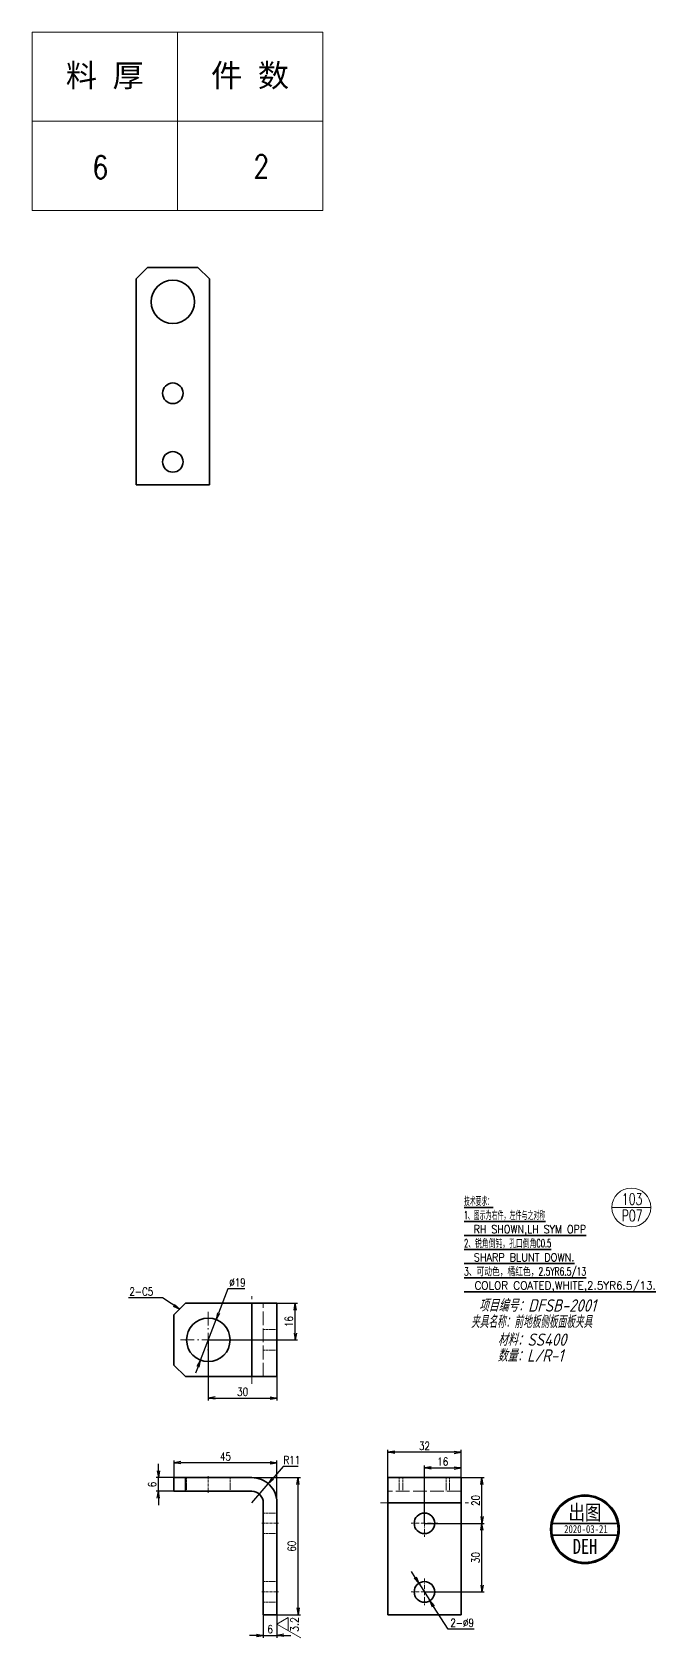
# Model space of a CAD drawing. Header units: millimetres. Extents: x 1333 to 104182, y -62926 to -5704.
# Drawn here: x 53445 to 53718, y -62905 to -62203 of the extents above; entities that cross this region are included whole.
import ezdxf
from ezdxf.enums import TextEntityAlignment as Align

# ---------------------------------------------------------------- set-up
doc = ezdxf.new("R2010")
doc.units = ezdxf.units.MM
doc.header["$LTSCALE"] = 0.5
doc.linetypes.add('DASHDOT', pattern=[18.5, 12, -3, 0.5, -3])
doc.linetypes.add('DASHED', pattern=[15, 12, -3])
for name, color, linetype in [('08', 1, 'Continuous'), ('11', 3, 'Continuous'), ('7标注层', 4, 'Continuous'), ('DIM', 7, 'Continuous')]:
    doc.layers.add(name, color=color, linetype=linetype)
for name, color, linetype, lineweight in [('TEXT', 1, 'Continuous', 35), ('印章专用-出图', 1, 'Continuous', 80), ('材质&数量层', 1, 'Continuous', 9), ('标注线', 3, 'Continuous', 18)]:
    doc.layers.add(name, color=color, linetype=linetype, lineweight=lineweight)
doc.styles.add('DIM', font='romans.shx', dxfattribs={"width": 0.8, "bigfont": 'bigfont.shx'})
doc.styles.add('GB', font='gbeitc.shx', dxfattribs={"bigfont": 'gbcbig.shx'})
doc.styles.add('KAI', font='simplex.shx', dxfattribs={"width": 0.8, "bigfont": 'extfont.shx'})
doc.styles.get("Standard").update_dxf_attribs({"font": 'simplex.shx'})
doc.styles.add('国标', font='simfang.ttf', dxfattribs={"width": 0.8})
doc.dimstyles.new('KAI', dxfattribs={"dimtxt": 3.5, "dimasz": 3, "dimexe": 1, "dimexo": 0, "dimgap": 1, "dimtad": 1, "dimtoh": 1, "dimdsep": 46, "dimtxsty": 'KAI', "dimblk1": 'OPEN', "dimblk2": 'OPEN', "dimsah": 1, "dimcen": 0, "dimclrd": 7, "dimclre": 7, "dimclrt": 140, "dimazin": 2, "dimtfac": 0.7, "dimtix": 1, "dimtmove": 0, "dimatfit": 3, "dimldrblk": 'OPEN', "dimfxl": 0, "dimtvp": 1, "dimtolj": 2, "dimarcsym": 0})
doc.dimstyles.new('KAI-1', dxfattribs={"dimtxt": 3.5, "dimasz": 3, "dimexe": 1, "dimexo": 0, "dimgap": 1, "dimtad": 1, "dimtoh": 1, "dimdsep": 46, "dimtxsty": 'KAI', "dimblk1": 'OPEN', "dimblk2": 'OPEN', "dimsah": 1, "dimcen": 0, "dimclrd": 7, "dimclre": 7, "dimclrt": 140, "dimaunit": 1, "dimazin": 2, "dimtfac": 0.7, "dimtix": 1, "dimtmove": 0, "dimatfit": 3, "dimldrblk": 'OPEN', "dimfxl": 0, "dimtvp": 1, "dimtolj": 2, "dimarcsym": 0})

# ---------------------------------------------------------------- blocks, each defined once
blk = doc.blocks.new('_Open')
at = {"color": 0, "linetype": 'ByBlock', "lineweight": -2}
for p, q in [((-1, 0.17), (0, 0)), ((-1, -0.17), (0, 0)), ((0, 0), (-1, 0))]:
    blk.add_line(p, q, dxfattribs=at)
blk = doc.blocks.new('*D144')
at = {"layer": '7标注层', "color": 7, "lineweight": -2, "transparency": 16777216}
for p, q in [((53500.13, -62831.73), (53500.13, -62828.73)), ((53506.95, -62834.73), (53499.13, -62834.73)), ((53506.95, -62840.73), (53499.13, -62840.73)), ((53500.13, -62840.73), (53500.13, -62834.73)), ((53500.13, -62843.73), (53500.13, -62846.73))]:
    blk.add_line(p, q, dxfattribs=at)
at = {"layer": 'Defpoints', "color": 0, "transparency": 16777216}
for p in [(53500.13, -62834.73), (53506.95, -62834.73), (53506.95, -62840.73)]:
    blk.add_point(p, dxfattribs=at)
at = {"layer": '7标注层', "color": 7, "lineweight": -2, "transparency": 16777216, "xscale": 3, "yscale": 3, "zscale": 3}
for p, rotation in [((53500.13, -62834.73), 270), ((53500.13, -62840.73), 90)]:
    blk.add_blockref('_Open', p, dxfattribs=dict(at, rotation=rotation))
at = {"layer": '7标注层', "color": 140, "transparency": 16777216, "insert": (53497.38, -62837.73), "char_height": 3.5, "attachment_point": 5, "rotation": 90, "style": 'KAI'}
blk.add_mtext('\\A2;6', dxfattribs=at)
blk = doc.blocks.new('*D145')
at = {"layer": '7标注层', "color": 7, "lineweight": -2, "transparency": 16777216}
for p, q in [((53545.95, -62894.73), (53545.95, -62904.77)), ((53551.95, -62894.73), (53551.95, -62904.77)), ((53542.95, -62903.77), (53539.95, -62903.77)), ((53545.95, -62903.77), (53551.95, -62903.77)), ((53554.95, -62903.77), (53557.95, -62903.77))]:
    blk.add_line(p, q, dxfattribs=at)
at = {"layer": 'Defpoints', "color": 0, "transparency": 16777216}
for p in [(53545.95, -62894.73), (53551.95, -62894.73), (53551.95, -62903.77)]:
    blk.add_point(p, dxfattribs=at)
at = {"layer": '7标注层', "color": 7, "lineweight": -2, "transparency": 16777216, "xscale": 3, "yscale": 3, "zscale": 3}
blk.add_blockref('_Open', (53545.95, -62903.77), dxfattribs=at)
at = {"layer": '7标注层', "color": 7, "lineweight": -2, "transparency": 16777216, "xscale": 3, "yscale": 3, "zscale": 3, "rotation": 180}
blk.add_blockref('_Open', (53551.95, -62903.77), dxfattribs=at)
at = {"layer": '7标注层', "color": 140, "transparency": 16777216, "insert": (53548.95, -62901.02), "char_height": 3.5, "attachment_point": 5, "style": 'KAI'}
blk.add_mtext('\\A2;6', dxfattribs=at)
blk = doc.blocks.new('*D146')
at = {"layer": '7标注层', "color": 7, "lineweight": -2, "transparency": 16777216}
for p, q in [((53540.95, -62834.73), (53562.18, -62834.73)), ((53561.18, -62891.73), (53561.18, -62837.73)), ((53551.95, -62894.73), (53562.18, -62894.73))]:
    blk.add_line(p, q, dxfattribs=at)
at = {"layer": 'Defpoints', "color": 0, "transparency": 16777216}
for p in [(53540.95, -62834.73), (53561.18, -62834.73), (53551.95, -62894.73)]:
    blk.add_point(p, dxfattribs=at)
at = {"layer": '7标注层', "color": 7, "lineweight": -2, "transparency": 16777216, "xscale": 3, "yscale": 3, "zscale": 3}
for p, rotation in [((53561.18, -62834.73), 90), ((53561.18, -62894.73), 270)]:
    blk.add_blockref('_Open', p, dxfattribs=dict(at, rotation=rotation))
at = {"layer": '7标注层', "color": 140, "transparency": 16777216, "insert": (53558.43, -62864.73), "char_height": 3.5, "attachment_point": 5, "rotation": 90, "style": 'KAI'}
blk.add_mtext('\\A2;60', dxfattribs=at)
blk = doc.blocks.new('*D147')
at = {"layer": '7标注层', "color": 7, "lineweight": -2, "transparency": 16777216}
for p, q in [((53506.95, -62834.73), (53506.95, -62827.21)), ((53551.95, -62845.73), (53551.95, -62827.21)), ((53548.95, -62828.21), (53509.95, -62828.21))]:
    blk.add_line(p, q, dxfattribs=at)
at = {"layer": 'Defpoints', "color": 0, "transparency": 16777216}
for p in [(53506.95, -62828.21), (53506.95, -62834.73), (53551.95, -62845.73)]:
    blk.add_point(p, dxfattribs=at)
at = {"layer": '7标注层', "color": 7, "lineweight": -2, "transparency": 16777216, "xscale": 3, "yscale": 3, "zscale": 3, "rotation": 180}
blk.add_blockref('_Open', (53506.95, -62828.21), dxfattribs=at)
at = {"layer": '7标注层', "color": 7, "lineweight": -2, "transparency": 16777216, "xscale": 3, "yscale": 3, "zscale": 3}
blk.add_blockref('_Open', (53551.95, -62828.21), dxfattribs=at)
at = {"layer": '7标注层', "color": 140, "transparency": 16777216, "insert": (53529.45, -62825.46), "char_height": 3.5, "attachment_point": 5, "style": 'KAI'}
blk.add_mtext('\\A2;45', dxfattribs=at)
blk = doc.blocks.new('*D148')
at = {"layer": '7标注层', "color": 7, "lineweight": -2, "transparency": 16777216}
for p, q in [((53554.64, -62829.83), (53550.08, -62835.12)), ((53561.24, -62829.83), (53554.64, -62829.83)), ((53540.95, -62845.73), (53548.12, -62837.39))]:
    blk.add_line(p, q, dxfattribs=at)
at = {"layer": 'Defpoints', "color": 0, "transparency": 16777216}
for p in [(53548.12, -62837.39), (53540.95, -62845.73)]:
    blk.add_point(p, dxfattribs=at)
at = {"layer": '7标注层', "color": 7, "lineweight": -2, "transparency": 16777216, "xscale": 3, "yscale": 3, "zscale": 3, "rotation": 229.2692290930462}
blk.add_blockref('_Open', (53548.12, -62837.39), dxfattribs=at)
at = {"layer": '7标注层', "color": 140, "transparency": 16777216, "insert": (53558.44, -62827.08), "char_height": 3.5, "attachment_point": 5, "style": 'KAI'}
blk.add_mtext('\\A2;R11', dxfattribs=at)
blk = doc.blocks.new('*D149')
at = {"layer": '7标注层', "color": 7, "lineweight": -2, "transparency": 16777216}
for p, q in [((53600.4, -62834.73), (53600.4, -62822.62)), ((53629.4, -62823.62), (53603.4, -62823.62)), ((53632.4, -62834.73), (53632.4, -62822.62))]:
    blk.add_line(p, q, dxfattribs=at)
at = {"layer": 'Defpoints', "color": 0, "transparency": 16777216}
for p in [(53600.4, -62823.62), (53600.4, -62834.73), (53632.4, -62834.73)]:
    blk.add_point(p, dxfattribs=at)
at = {"layer": '7标注层', "color": 7, "lineweight": -2, "transparency": 16777216, "xscale": 3, "yscale": 3, "zscale": 3, "rotation": 180}
blk.add_blockref('_Open', (53600.4, -62823.62), dxfattribs=at)
at = {"layer": '7标注层', "color": 7, "lineweight": -2, "transparency": 16777216, "xscale": 3, "yscale": 3, "zscale": 3}
blk.add_blockref('_Open', (53632.4, -62823.62), dxfattribs=at)
at = {"layer": '7标注层', "color": 140, "transparency": 16777216, "insert": (53616.4, -62820.87), "char_height": 3.5, "attachment_point": 5, "style": 'KAI'}
blk.add_mtext('\\A2;32', dxfattribs=at)
blk = doc.blocks.new('*D150')
at = {"layer": '7标注层', "color": 7, "lineweight": -2, "transparency": 16777216}
for p, q in [((53616.4, -62854.73), (53616.4, -62829.48)), ((53619.4, -62830.48), (53629.4, -62830.48)), ((53632.4, -62834.73), (53632.4, -62829.48))]:
    blk.add_line(p, q, dxfattribs=at)
at = {"layer": 'Defpoints', "color": 0, "transparency": 16777216}
for p in [(53632.4, -62830.48), (53632.4, -62834.73), (53616.4, -62854.73)]:
    blk.add_point(p, dxfattribs=at)
at = {"layer": '7标注层', "color": 7, "lineweight": -2, "transparency": 16777216, "xscale": 3, "yscale": 3, "zscale": 3, "rotation": 180}
blk.add_blockref('_Open', (53616.4, -62830.48), dxfattribs=at)
at = {"layer": '7标注层', "color": 7, "lineweight": -2, "transparency": 16777216, "xscale": 3, "yscale": 3, "zscale": 3}
blk.add_blockref('_Open', (53632.4, -62830.48), dxfattribs=at)
at = {"layer": '7标注层', "color": 140, "transparency": 16777216, "insert": (53624.4, -62827.73), "char_height": 3.5, "attachment_point": 5, "style": 'KAI'}
blk.add_mtext('\\A2;16', dxfattribs=at)
blk = doc.blocks.new('*D151')
at = {"layer": '7标注层', "color": 7, "lineweight": -2, "transparency": 16777216}
for p, q in [((53632.4, -62834.73), (53642.52, -62834.73)), ((53641.52, -62851.73), (53641.52, -62837.73)), ((53616.4, -62854.73), (53642.52, -62854.73))]:
    blk.add_line(p, q, dxfattribs=at)
at = {"layer": 'Defpoints', "color": 0, "transparency": 16777216}
for p in [(53632.4, -62834.73), (53641.52, -62834.73), (53616.4, -62854.73)]:
    blk.add_point(p, dxfattribs=at)
at = {"layer": '7标注层', "color": 7, "lineweight": -2, "transparency": 16777216, "xscale": 3, "yscale": 3, "zscale": 3}
for p, rotation in [((53641.52, -62834.73), 90), ((53641.52, -62854.73), 270)]:
    blk.add_blockref('_Open', p, dxfattribs=dict(at, rotation=rotation))
at = {"layer": '7标注层', "color": 140, "transparency": 16777216, "insert": (53638.77, -62844.73), "char_height": 3.5, "attachment_point": 5, "rotation": 90, "style": 'KAI'}
blk.add_mtext('\\A2;20', dxfattribs=at)
blk = doc.blocks.new('*D152')
at = {"layer": '7标注层', "color": 7, "lineweight": -2, "transparency": 16777216}
for p, q in [((53616.4, -62854.73), (53642.52, -62854.73)), ((53641.52, -62881.73), (53641.52, -62857.73)), ((53616.4, -62884.73), (53642.52, -62884.73))]:
    blk.add_line(p, q, dxfattribs=at)
at = {"layer": 'Defpoints', "color": 0, "transparency": 16777216}
for p in [(53616.4, -62854.73), (53641.52, -62854.73), (53616.4, -62884.73)]:
    blk.add_point(p, dxfattribs=at)
at = {"layer": '7标注层', "color": 7, "lineweight": -2, "transparency": 16777216, "xscale": 3, "yscale": 3, "zscale": 3}
for p, rotation in [((53641.52, -62854.73), 90), ((53641.52, -62884.73), 270)]:
    blk.add_blockref('_Open', p, dxfattribs=dict(at, rotation=rotation))
at = {"layer": '7标注层', "color": 140, "transparency": 16777216, "insert": (53638.77, -62869.73), "char_height": 3.5, "attachment_point": 5, "rotation": 90, "style": 'KAI'}
blk.add_mtext('\\A2;30', dxfattribs=at)
blk = doc.blocks.new('*D153')
at = {"layer": '7标注层', "color": 7, "lineweight": -2, "transparency": 16777216}
for p, q in [((53612.39, -62878.39), (53610.78, -62875.86)), ((53613.99, -62880.93), (53618.81, -62888.53)), ((53626.7, -62900.98), (53620.42, -62891.06)), ((53638.1, -62900.98), (53626.7, -62900.98))]:
    blk.add_line(p, q, dxfattribs=at)
at = {"layer": 'Defpoints', "color": 0, "transparency": 16777216}
for p in [(53613.99, -62880.93), (53618.81, -62888.53)]:
    blk.add_point(p, dxfattribs=at)
at = {"layer": '7标注层', "color": 7, "lineweight": -2, "transparency": 16777216, "xscale": 3, "yscale": 3, "zscale": 3}
for p, rotation in [((53613.99, -62880.93), 302.3716350719814), ((53618.81, -62888.53), 122.3716350719814)]:
    blk.add_blockref('_Open', p, dxfattribs=dict(at, rotation=rotation))
at = {"layer": '7标注层', "color": 140, "transparency": 16777216, "insert": (53632.9, -62898.23), "char_height": 3.5, "attachment_point": 5, "style": 'KAI'}
blk.add_mtext('\\A2;2-%%c9', dxfattribs=at)
blk = doc.blocks.new('*D154')
at = {"layer": '7标注层', "color": 7, "lineweight": -2, "transparency": 16777216}
for p, q in [((53521.95, -62774.52), (53521.95, -62800.95)), ((53551.95, -62790.52), (53551.95, -62800.95)), ((53524.95, -62799.95), (53548.95, -62799.95))]:
    blk.add_line(p, q, dxfattribs=at)
at = {"layer": 'Defpoints', "color": 0, "transparency": 16777216}
for p in [(53521.95, -62774.52), (53551.95, -62790.52), (53551.95, -62799.95)]:
    blk.add_point(p, dxfattribs=at)
at = {"layer": '7标注层', "color": 7, "lineweight": -2, "transparency": 16777216, "xscale": 3, "yscale": 3, "zscale": 3, "rotation": 180}
blk.add_blockref('_Open', (53521.95, -62799.95), dxfattribs=at)
at = {"layer": '7标注层', "color": 7, "lineweight": -2, "transparency": 16777216, "xscale": 3, "yscale": 3, "zscale": 3}
blk.add_blockref('_Open', (53551.95, -62799.95), dxfattribs=at)
at = {"layer": '7标注层', "color": 140, "transparency": 16777216, "insert": (53536.95, -62797.2), "char_height": 3.5, "attachment_point": 5, "style": 'KAI'}
blk.add_mtext('\\A2;30', dxfattribs=at)
blk = doc.blocks.new('*D155')
at = {"layer": '7标注层', "color": 7, "lineweight": -2, "transparency": 16777216}
for p, q in [((53551.95, -62758.52), (53560.93, -62758.52)), ((53559.93, -62771.52), (53559.93, -62761.52)), ((53521.95, -62774.52), (53560.93, -62774.52))]:
    blk.add_line(p, q, dxfattribs=at)
at = {"layer": 'Defpoints', "color": 0, "transparency": 16777216}
for p in [(53551.95, -62758.52), (53559.93, -62758.52), (53521.95, -62774.52)]:
    blk.add_point(p, dxfattribs=at)
at = {"layer": '7标注层', "color": 7, "lineweight": -2, "transparency": 16777216, "xscale": 3, "yscale": 3, "zscale": 3}
for p, rotation in [((53559.93, -62758.52), 90), ((53559.93, -62774.52), 270)]:
    blk.add_blockref('_Open', p, dxfattribs=dict(at, rotation=rotation))
at = {"layer": '7标注层', "color": 140, "transparency": 16777216, "insert": (53557.18, -62766.52), "char_height": 3.5, "attachment_point": 5, "rotation": 90, "style": 'KAI'}
blk.add_mtext('\\A2;16', dxfattribs=at)
blk = doc.blocks.new('*D156')
at = {"layer": '7标注层', "color": 7, "lineweight": -2, "transparency": 16777216}
for p, q in [((53530.48, -62752.2), (53526.41, -62762.85)), ((53537.88, -62752.2), (53530.48, -62752.2)), ((53518.55, -62783.4), (53525.34, -62765.65)), ((53517.48, -62786.2), (53516.41, -62789))]:
    blk.add_line(p, q, dxfattribs=at)
at = {"layer": 'Defpoints', "color": 0, "transparency": 16777216}
for p in [(53525.34, -62765.65), (53518.55, -62783.4)]:
    blk.add_point(p, dxfattribs=at)
at = {"layer": '7标注层', "color": 7, "lineweight": -2, "transparency": 16777216, "xscale": 3, "yscale": 3, "zscale": 3}
for p, rotation in [((53525.34, -62765.65), 249.0816084687478), ((53518.55, -62783.4), 69.08160846874776)]:
    blk.add_blockref('_Open', p, dxfattribs=dict(at, rotation=rotation))
at = {"layer": '7标注层', "color": 140, "transparency": 16777216, "insert": (53534.68, -62749.45), "char_height": 3.5, "attachment_point": 5, "style": 'KAI'}
blk.add_mtext('\\A2;∅19', dxfattribs=at)
blk = doc.blocks.new('ccd2')
at = {"color": 3, "lineweight": 13, "ltscale": 0.303109}
blk.add_line((53697.91, -20368.76), (53691.85, -20379.26), dxfattribs=at)
at = {"color": 3, "lineweight": 13, "ltscale": 0.141451}
for p, q in [((53697.91, -20368.76), (53700.74, -20373.66)), ((53700.74, -20373.66), (53695.08, -20373.66))]:
    blk.add_line(p, q, dxfattribs=at)
blk = doc.blocks.new('出图章')
at = {"layer": '印章专用-出图'}
h = blk.add_hatch(color=256, dxfattribs=at)
h.paths.add_polyline_path([(-15, 0, 1), (15, 0, 1)])
h.paths.add_polyline_path([(14.5, 0, -1), (-14.5, 0, -1)], flags=16)
h.paths.add_polyline_path([(-7.31, -12.35), (7.41, -12.35), (7.41, -2.73), (-7.31, -2.73)], flags=8)
at = {"layer": '印章专用-出图', "lineweight": 35}
for p, q in [((-14.28, 2.5), (14.28, 2.5)), ((-14.28, -2.5), (14.28, -2.5))]:
    blk.add_line(p, q, dxfattribs=at)
for radius in [15, 14.5]:
    blk.add_circle((0, 0), radius, dxfattribs=at)
at = {"layer": '印章专用-出图', "color": 4, "style": '国标', "width": 0.8}
blk.add_text('DEH', height=6.562, dxfattribs=at).set_placement((0.05, -10.74), align=Align.CENTER)
at = {"layer": '印章专用-出图', "color": 3, "style": '国标', "width": 0.8}
blk.add_attdef('出图', text='', height=6.6, dxfattribs=at).set_placement((0, 7.35), align=Align.MIDDLE_CENTER)
at = {"layer": '印章专用-出图', "color": 2, "style": '国标', "width": 0.8}
blk.add_attdef('XXXX.XX.XX', text='', height=3.5, dxfattribs=at).set_placement((0.45, 0.1), align=Align.MIDDLE_CENTER)
blk = doc.blocks.new('YZ-CT')
at = {"layer": '印章专用-出图'}
blk.add_blockref('出图章', (0.63, 0), dxfattribs=at).add_auto_attribs({'出图': '出图', 'XXXX.XX.XX': '2020-03-21'})
blk = doc.blocks.new('*T160')
at = {"color": 0, "linetype": 'ByBlock', "lineweight": -2, "transparency": 16777216}
for p, q in [((0, 0), (127, 0)), ((0, 0), (0, -78)), ((63.5, 0), (63.5, -78)), ((127, 0), (127, -78)), ((0, -39), (127, -39)), ((0, -78), (127, -78))]:
    blk.add_line(p, q, dxfattribs=at)
at = {"color": 0, "transparency": 16777216, "char_height": 10, "width": 60.5, "attachment_point": 5}
for s, insert in [('{\\fSimSun|b0|i0|c134|p2;料 厚}', (31.75, -19.5)), ('{\\fSimSun|b0|i0|c134|p2;件 数}', (95.25, -19.5))]:
    blk.add_mtext(s, dxfattribs=dict(at, insert=insert))
blk = doc.blocks.new('拆图参数')
blk.add_blockref('*T160', (-63.5, 78))
at = {"style": 'DIM', "width": 0.8}
blk.add_attdef('6', text='', height=10, dxfattribs=at).set_placement((-37.13, 18.91), align=Align.MIDDLE_LEFT)
blk.add_attdef('1', text='', height=10, dxfattribs=at).set_placement((36.65, 19.27), align=Align.MIDDLE_CENTER)

msp = doc.modelspace()

# ---------------------------------------------------------------- linework, layer by layer
at = {"lineweight": 35, "ltscale": 0.176777}
for p, q in [((53490.434, -62310.547), (53495.434, -62305.547)), ((53517.434, -62305.547), (53522.434, -62310.547)), ((53506.947, -62763.521), (53511.947, -62758.521)), ((53511.947, -62790.521), (53506.947, -62785.521))]:
    msp.add_line(p, q, dxfattribs=at)
at = {"lineweight": 35}
for p, q in [((53495.434, -62305.547), (53517.434, -62305.547)), ((53490.434, -62400.547), (53490.434, -62310.547)), ((53522.434, -62400.547), (53522.434, -62310.547)), ((53490.434, -62351.547), (53490.434, -62400.547)), ((53522.434, -62351.547), (53522.434, -62400.547)), ((53490.434, -62400.547), (53522.434, -62400.547)), ((53490.434, -62400.547), (53522.434, -62400.547)), ((53506.947, -62785.521), (53506.947, -62763.521)), ((53540.947, -62758.521), (53511.947, -62758.521)), ((53540.947, -62790.521), (53540.947, -62758.521)), ((53551.947, -62758.521), (53551.947, -62790.521)), ((53540.947, -62790.521), (53511.947, -62790.521)), ((53540.947, -62834.728), (53511.947, -62834.728)), ((53540.947, -62840.728), (53511.947, -62840.728)), ((53600.401, -62834.728), (53632.401, -62834.728)), ((53545.947, -62845.728), (53545.947, -62894.728)), ((53551.947, -62845.728), (53551.947, -62894.728)), ((53600.401, -62845.728), (53600.401, -62894.728)), ((53632.401, -62845.728), (53600.401, -62845.728)), ((53632.401, -62845.728), (53632.401, -62894.728)), ((53600.401, -62894.728), (53632.401, -62894.728))]:
    msp.add_line(p, q, dxfattribs=at)
at = {"color": 3, "lineweight": 35, "ltscale": 0.31754}
msp.add_line((53633.703, -62716.551), (53646.404, -62716.551), dxfattribs=at)
at = {"color": 3, "lineweight": 35}
for p, q in [((53633.703, -62722.705), (53669.267, -62722.705)), ((53633.703, -62728.858), (53687.049, -62728.858)), ((53633.703, -62735.011), (53671.808, -62735.011)), ((53633.703, -62741.164), (53681.969, -62741.164)), ((53633.703, -62747.317), (53687.049, -62747.317)), ((53633.703, -62753.471), (53717.533, -62753.471))]:
    msp.add_line(p, q, dxfattribs=at)
at = {"color": 1, "linetype": 'DASHDOT', "lineweight": 5}
for p, q in [((53540.947, -62793.722), (53540.947, -62755.321)), ((53521.947, -62762.171), (53521.947, -62786.871)), ((53534.297, -62774.521), (53509.597, -62774.521)), ((53597.2, -62845.728), (53635.601, -62845.728))]:
    msp.add_line(p, q, dxfattribs=at)
at = {"color": 2, "linetype": 'DASHED', "lineweight": 5}
for p, q in [((53540.947, -62758.521), (53540.947, -62790.521)), ((53545.947, -62790.521), (53545.947, -62758.521)), ((53632.401, -62840.728), (53600.401, -62840.728)), ((53600.401, -62845.728), (53632.401, -62845.728))]:
    msp.add_line(p, q, dxfattribs=at)
at = {"lineweight": 35, "ltscale": 0.275}
for p, q in [((53551.947, -62758.521), (53540.947, -62758.521)), ((53540.947, -62790.521), (53551.947, -62790.521)), ((53600.401, -62834.728), (53600.401, -62845.728)), ((53632.401, -62845.728), (53632.401, -62834.728))]:
    msp.add_line(p, q, dxfattribs=at)
at = {"color": 2, "linetype": 'DASHED', "lineweight": 5, "ltscale": 0.15}
for p, q in [((53545.947, -62770.021), (53551.947, -62770.021)), ((53545.947, -62770.021), (53551.947, -62770.021)), ((53545.947, -62779.021), (53551.947, -62779.021)), ((53545.947, -62779.021), (53551.947, -62779.021)), ((53511.947, -62834.728), (53511.947, -62840.728)), ((53512.447, -62834.728), (53512.447, -62840.728)), ((53531.447, -62834.728), (53531.447, -62840.728)), ((53605.401, -62834.728), (53605.401, -62840.728)), ((53606.901, -62834.728), (53606.901, -62840.728)), ((53625.901, -62834.728), (53625.901, -62840.728)), ((53627.401, -62834.728), (53627.401, -62840.728)), ((53545.947, -62850.228), (53551.947, -62850.228)), ((53545.947, -62859.228), (53551.947, -62859.228)), ((53545.947, -62880.228), (53551.947, -62880.228)), ((53545.947, -62889.228), (53551.947, -62889.228))]:
    msp.add_line(p, q, dxfattribs=at)
at = {"color": 1, "linetype": 'DASHDOT', "lineweight": 5, "ltscale": 0.179999}
for p, q in [((53545.347, -62774.521), (53552.547, -62774.521)), ((53545.347, -62854.728), (53552.547, -62854.728)), ((53545.347, -62884.728), (53552.547, -62884.728))]:
    msp.add_line(p, q, dxfattribs=at)
at = {"color": 1, "linetype": 'DASHDOT', "lineweight": 5, "ltscale": 0.180014}
for p, q in [((53521.947, -62834.128), (53521.947, -62841.328)), ((53616.401, -62834.128), (53616.401, -62841.328))]:
    msp.add_line(p, q, dxfattribs=at)
at = {"lineweight": 35, "ltscale": 0.15}
for p, q in [((53506.947, -62834.728), (53506.947, -62840.728)), ((53511.947, -62834.728), (53511.947, -62840.728)), ((53545.947, -62894.728), (53551.947, -62894.728))]:
    msp.add_line(p, q, dxfattribs=at)
at = {"lineweight": 35, "ltscale": 0.125}
for p, q in [((53511.947, -62834.728), (53506.947, -62834.728)), ((53511.947, -62840.728), (53506.947, -62840.728))]:
    msp.add_line(p, q, dxfattribs=at)
at = {"color": 1, "linetype": 'DASHDOT', "lineweight": 5, "ltscale": 0.292502}
for p, q in [((53622.251, -62854.728), (53610.551, -62854.728)), ((53622.251, -62884.728), (53610.551, -62884.728))]:
    msp.add_line(p, q, dxfattribs=at)
at = {"color": 1, "linetype": 'DASHDOT', "lineweight": 5, "ltscale": 0.292499}
for p, q in [((53616.401, -62848.878), (53616.401, -62860.578)), ((53616.401, -62878.878), (53616.401, -62890.578))]:
    msp.add_line(p, q, dxfattribs=at)
at = {"lineweight": 35}
for centre, radius in [((53506.434, -62320.547), 9.5), ((53506.434, -62360.547), 4.5), ((53506.434, -62390.547), 4.5), ((53521.947, -62774.521), 9.5), ((53616.401, -62854.728), 4.5), ((53616.401, -62884.728), 4.5)]:
    msp.add_circle(centre, radius, dxfattribs=at)
for radius in [11, 5]:
    msp.add_arc((53540.947, -62845.728), radius, 0, 90.000003, dxfattribs=at)
at = {"layer": '11', "lineweight": 9}
msp.add_line((53698.29, -62716.587), (53715.29, -62716.587), dxfattribs=at)
msp.add_circle((53706.79, -62716.587), 8.5, dxfattribs=at)

# ---------------------------------------------------------------- block references
at = {"layer": '08', "color": 3, "rotation": 90}
msp.add_blockref('ccd2', (33183.188, -116596.673), dxfattribs=at)
at = {"layer": '印章专用-出图'}
msp.add_blockref('YZ-CT', (53685.897, -62857.332), dxfattribs=at)
at = {"layer": '标注线'}
msp.add_blockref('拆图参数', (53508.451, -62280.604), dxfattribs=at).add_auto_attribs({'1': '2', '6': '6'})

# ---------------------------------------------------------------- texts
at = {"color": 3, "lineweight": 13}
for s, width, p, p2 in [('技术要求：', 0.918189, (53633.703, -62715.551), (53646.404, -62715.551)), ('1、图示为右件，左件与之对称', 0.878136, (53633.703, -62721.705), (53669.267, -62721.705)), ('  RH SHOWN,LH SYM OPP', 0.765743, (53633.703, -62727.858), (53687.049, -62727.858)), ('2、锐角倒钝，孔口倒角C0.5', 0.862751, (53633.703, -62734.011), (53671.808, -62734.011)), ('3、可动色，橘红色，2.5YR6.5/13', 0.853548, (53633.703, -62746.317), (53687.049, -62746.317)), ('  SHARP BLUNT DOWN.', 0.776399, (53633.703, -62740.164), (53681.969, -62740.164)), ('  COLOR COATED,WHITE,2.5YR6.5/13.', 0.845351, (53633.703, -62752.471), (53717.533, -62752.471))]:
    msp.add_text(s, height=3.5, dxfattribs=dict(at, width=width)).set_placement(p, p2, align=Align.FIT)
at = {"color": 3, "lineweight": 13, "width": 0.880907}
msp.add_text('3.2', height=3.5, rotation=90.000008, dxfattribs=at).set_placement((53561.397, -62902.193), (53561.397, -62895.733), align=Align.FIT)
at = {"layer": 'DIM', "color": 3, "insert": (53497.895, -62755.129), "char_height": 3.5, "attachment_point": 9, "style": 'KAI'}
msp.add_mtext('{\\Fsimplex,extfont|c134;2-C5}', dxfattribs=at)
at = {"layer": 'TEXT', "linetype": 'Continuous', "lineweight": 9, "width": 0.7}
for s, p in [('103', (53707.153, -62715.439)), ('P07', (53707.153, -62722.646))]:
    msp.add_text(s, height=5, dxfattribs=at).set_placement(p, align=Align.CENTER)
at = {"layer": '材质&数量层', "style": 'GB'}
for s, p in [('项目编号：DFSB-2001', (53665.746, -62759.158)), ('材料：SS400', (53663.407, -62774.122)), ('数量：L/R-1', (53662.697, -62781.055))]:
    msp.add_text(s, height=5.4, dxfattribs=at).set_placement(p, align=Align.MIDDLE)
at = {"layer": '材质&数量层', "style": 'GB', "width": 0.7}
msp.add_text('夹具名称：前地板侧板面板夹具', height=5.4, dxfattribs=at).set_placement((53663.207, -62766.305), align=Align.MIDDLE)

# ---------------------------------------------------------------- dimensions: what is measured, and where the dimension line sits
at = {"layer": '7标注层', "color": 3}
dim = msp.add_diameter_dim_2p(p1=(53518.555, -62783.395), p2=(53525.339, -62765.648), dimstyle='KAI-1', dxfattribs=at)
dim.commit()
dim.dimension.update_dxf_attribs({"geometry": '*D156', "text_midpoint": (53534.68, -62752.197), "dimtype": 163})
for base, p1, p2, picture, middle in [((53559.93, -62758.521), (53521.947, -62774.521), (53551.947, -62758.521), '*D155', (53557.18, -62766.521)), ((53500.129, -62834.728), (53506.947, -62840.728), (53506.947, -62834.728), '*D144', (53497.379, -62837.728)), ((53561.183, -62834.728), (53551.947, -62894.728), (53540.947, -62834.728), '*D146', (53558.433, -62864.728)), ((53641.52, -62834.728), (53616.401, -62854.728), (53632.401, -62834.728), '*D151', (53638.77, -62844.728)), ((53641.52, -62854.728), (53616.401, -62884.728), (53616.401, -62854.728), '*D152', (53638.77, -62869.728))]:
    dim = msp.add_linear_dim(base=base, p1=p1, p2=p2, angle=90, dimstyle='KAI-1', dxfattribs=at)
    dim.commit()
    dim.dimension.update_dxf_attribs({"geometry": picture, "text_midpoint": middle})
for base, p1, p2, picture, middle in [((53551.947, -62799.953), (53521.947, -62774.521), (53551.947, -62790.521), '*D154', (53536.947, -62797.203)), ((53600.401, -62823.615), (53632.401, -62834.728), (53600.401, -62834.728), '*D149', (53616.401, -62820.865)), ((53506.947, -62828.209), (53551.947, -62845.728), (53506.947, -62834.728), '*D147', (53529.447, -62825.459)), ((53632.401, -62830.484), (53616.401, -62854.728), (53632.401, -62834.728), '*D150', (53624.401, -62827.734)), ((53551.947, -62903.766), (53545.947, -62894.728), (53551.947, -62894.728), '*D145', (53548.947, -62901.016))]:
    dim = msp.add_linear_dim(base=base, p1=p1, p2=p2, dimstyle='KAI-1', dxfattribs=at)
    dim.commit()
    dim.dimension.update_dxf_attribs({"geometry": picture, "text_midpoint": middle})
dim = msp.add_radius_dim(center=(53540.947, -62845.728), mpoint=(53548.125, -62837.392), dimstyle='KAI-1', dxfattribs=at)
dim.commit()
dim.dimension.update_dxf_attribs({"geometry": '*D148', "text_midpoint": (53558.437, -62829.829), "dimtype": 164})
dim = msp.add_diameter_dim_2p(p1=(53613.991, -62880.927), p2=(53618.81, -62888.529), dimstyle='KAI-1', override={"dimpost": '2-%%c<>'}, dxfattribs=at)
dim.commit()
dim.dimension.update_dxf_attribs({"geometry": '*D153', "text_midpoint": (53632.904, -62900.981), "dimtype": 163})

# ---------------------------------------------------------------- leaders
at = {"layer": 'DIM', "annotation_type": 0, "has_hookline": 1, "hookline_direction": 1, "text_width": 10.8}
msp.add_leader([(53509.448, -62761.02), (53501.895, -62756.129), (53498.895, -62756.129)], dimstyle='KAI', override={"dimgap": 1, "dimtad": 1}, dxfattribs=at)

doc.saveas('drawing.dxf')
